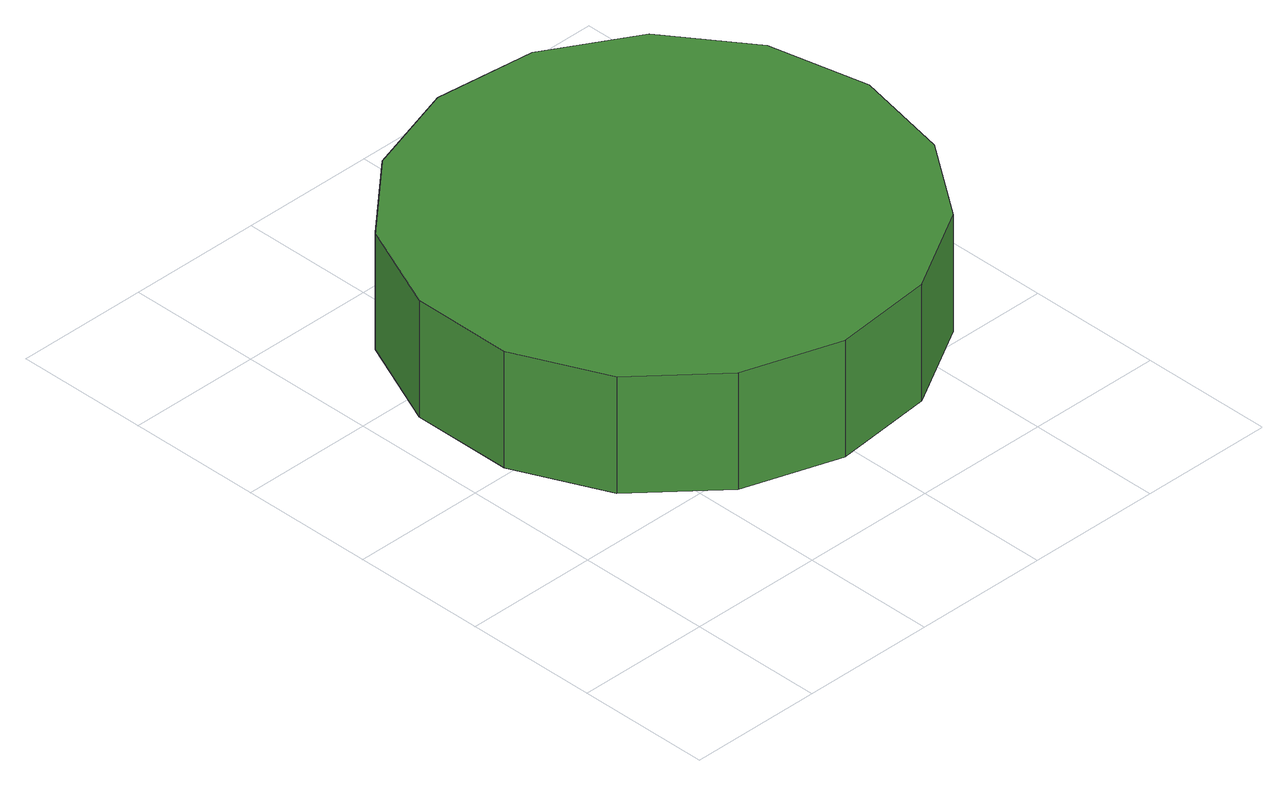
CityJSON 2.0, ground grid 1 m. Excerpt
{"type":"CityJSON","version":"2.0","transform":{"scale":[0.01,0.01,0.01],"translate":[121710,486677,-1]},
"CityObjects":{
"tree1":{"type":"SolitaryVegetationObject","attributes":{"function":"something"},"geometry":[{"type":"MultiSurface","lod":"1","boundaries":[[[0,1,2,3,4,5,6,7,8,9,10,11,12,13,14]],[[15,16,17,18,19,20,21,22,23,24,25,26,27,28,29]],[[0,29,28,1]],[[1,28,27,2]],[[2,27,26,3]],[[3,26,25,4]],[[4,25,24,5]],[[5,24,23,6]],[[6,23,22,7]],[[7,22,21,8]],[[8,21,20,9]],[[9,20,19,10]],[[10,19,18,11]],[[11,18,17,12]],[[12,17,16,13]],[[13,16,15,14]],[[14,15,29,0]]]}]},
"tree2":{"type":"SolitaryVegetationObject","attributes":{"function":"something"}}
},
"vertices":[
[394,244,170],[378,319,170],[334,380,170],[268,418,170],[192,426,170],[120,403,170],[63,352,170],[32,282,170],[32,206,170],[63,137,170],[120,86,170],[192,63,170],[268,71,170],[334,109,170],[378,170,170],[378,170,79],[334,109,79],[268,71,79],[192,63,79],[120,86,79],[63,137,79],[32,206,79],[32,282,79],[63,352,79],[120,403,79],[192,426,79],[268,418,79],[334,380,79],[378,319,79],[394,244,79]
]}
